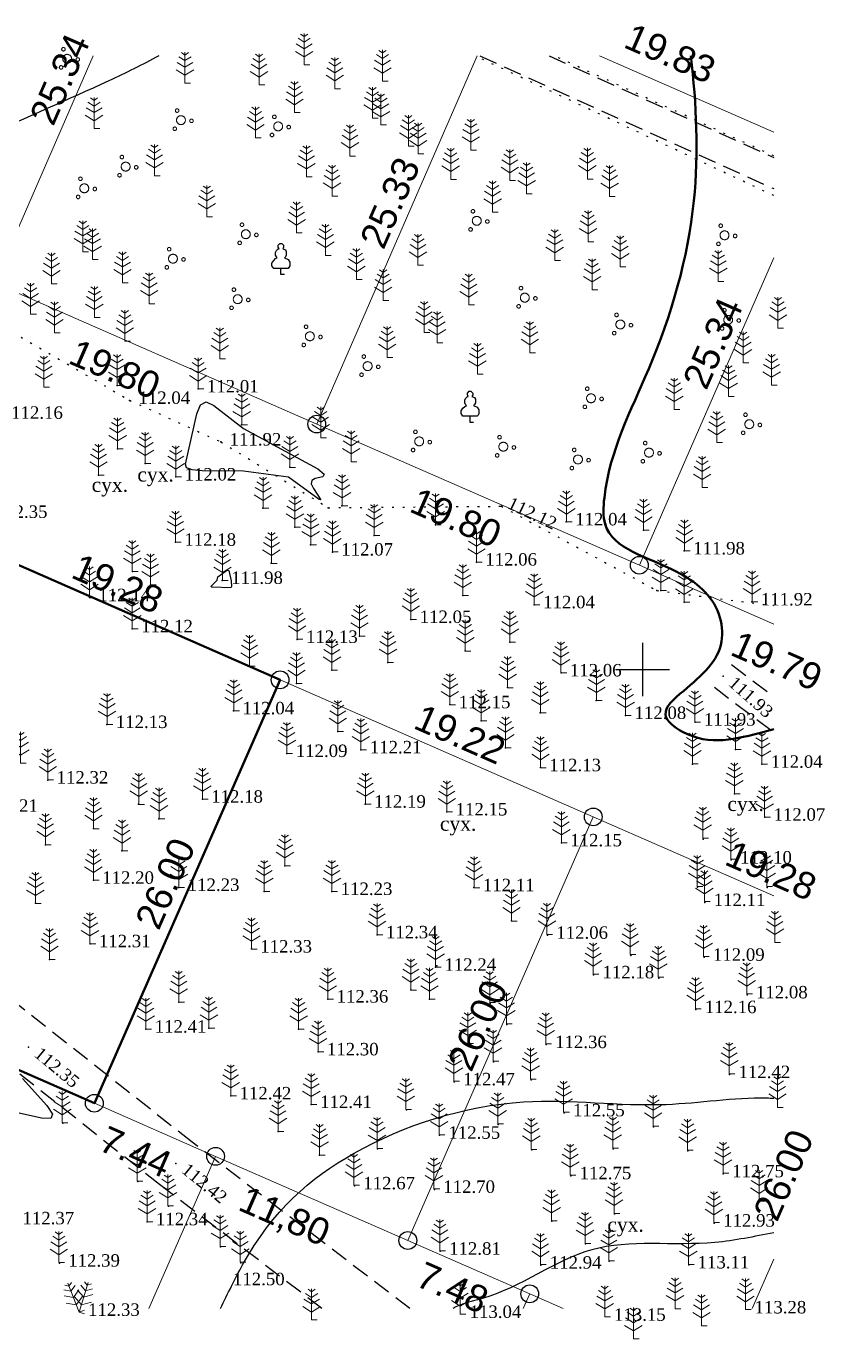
# Model space of a CAD drawing. Header units: millimetres. Extents: x 5405570.2 to 5405660.2, y 5525112.3 to 5525186.2.
# Drawn here: x 5405615.3 to 5405660.2, y 5525112.4 to 5525186.2 of the extents above; entities that cross this region are included whole.
import ezdxf
from ezdxf.enums import TextEntityAlignment as Align

# ---------------------------------------------------------------- set-up
doc = ezdxf.new("R2010")
doc.units = ezdxf.units.MM
for name, pattern in [('DASHEDX2', [1.5, 1, -0.5]), ('HIDDEN', [0.5, 0, -0.5]), ('суцільна', [50, 50, 0])]:
    doc.linetypes.add(name, pattern=pattern)
for name, color, linetype, lineweight in [('11900000', 1, 'Continuous', 30), ('Контур', 7, 'HIDDEN', 30), ('ТОЧКИ', 7, 'Continuous', 30), ('усл. знак', 7, 'суцільна', 20)]:
    doc.layers.add(name, color=color, linetype=linetype, lineweight=lineweight)
for name, color, linetype in [('горизонтали', 42, 'Continuous'), ('дороги', 7, 'Continuous'), ('Ділянки_Межі', 10, 'Continuous'), ('надписи', 7, 'Continuous'), ('отметки', 7, 'Continuous'), ('промеры', 185, 'Continuous'), ('Растительность', 7, 'Continuous')]:
    doc.layers.add(name, color=color, linetype=linetype)
doc.styles.get("Standard").update_dxf_attribs({"font": 'arial.ttf'})
doc.styles.add('times', font='times.ttf')

# ---------------------------------------------------------------- blocks, each defined once
blk = doc.blocks.new('A$C51FE15A3')
at = {"layer": 'Растительность', "color": 94, "lineweight": 0}
for points in [[(-0.343, 1.489), (0, 1.267), (0.343, 1.489)], [(-0.201, 1.726), (0, 1.584), (0.201, 1.726)], [(0, 1.75), (0, 0), (0.319, 0)], [(-0.493, 0.753), (0, 0.444), (0.493, 0.753)], [(-0.447, 1.172), (0, 0.895), (0.447, 1.172)]]:
    blk.add_lwpolyline(points, dxfattribs=at)
blk = doc.blocks.new('A$C72385B22')
at = {"layer": 'усл. знак'}
for centre, radius in [((0, 0), 0.625), ((-0.02, 1.49), 0.25), ((-1.29, -0.64), 0.25), ((1.28, -0.76), 0.25)]:
    blk.add_circle(centre, radius, dxfattribs=at)
blk = doc.blocks.new('A$C2ACB5305')
at = {"layer": 'Растительность'}
blk.add_lwpolyline([(0.2, 0), (0.2, 0), (0, 0), (0, 0.35), (-0.4, 0.35), (-0.5, 0.5), (-0.5, 0.65), (-0.4, 0.8), (-0.3, 0.9), (-0.2, 0.95), (-0.25, 1), (-0.3, 1.1), (-0.3, 1.25), (-0.25, 1.35), (-0.15, 1.45), (-0.1, 1.45), (-0.15, 1.55), (-0.15, 1.65), (-0.05, 1.75), (0.05, 1.75), (0.15, 1.65), (0.15, 1.55), (0.1, 1.45), (0.25, 1.4), (0.3, 1.3), (0.3, 1.1), (0.25, 1), (0.2, 0.95), (0.4, 0.85), (0.5, 0.7), (0.5, 0.5), (0.45, 0.4), (0.4, 0.35), (0, 0.35)], dxfattribs=at)

msp = doc.modelspace()

# ---------------------------------------------------------------- linework, layer by layer
at = {"layer": '11900000', "color": 7}
for points in [[(5405650, 5525148.5, 0), (5405650, 5525151.5, 0)], [(5405650, 5525148.5, 0), (5405650, 5525151.5, 0)], [(5405648.5, 5525150, 0), (5405651.5, 5525150, 0)], [(5405648.5, 5525150, 0), (5405651.5, 5525150, 0)]]:
    msp.add_polyline3d(points, dxfattribs=at)
at = {"layer": 'горизонтали', "color": 32}
for points in [[(5405627.547, 5525161.142, 112), (5405625.217, 5525161.172, 112), (5405624.657, 5525161.212, 112), (5405624.347, 5525161.332, 112), (5405624.287, 5525161.532, 112), (5405624.927, 5525164.372, 112), (5405625.127, 5525164.882, 112), (5405625.447, 5525165.042, 112), (5405625.887, 5525164.832, 112), (5405627.557, 5525163.552, 112), (5405629.447, 5525162.512, 112), (5405631.727, 5525161.282, 112), (5405632.077, 5525160.982, 112), (5405632.007, 5525160.832, 112), (5405631.587, 5525160.732, 112), (5405631.387, 5525160.622, 112), (5405631.347, 5525160.432, 112), (5405631.477, 5525160.172, 112), (5405631.907, 5525159.532, 112), (5405631.797, 5525159.552, 112), (5405630.077, 5525160.812, 112), (5405627.547, 5525161.142, 112)], [(5405625.767, 5525154.622, 112), (5405625.717, 5525154.662, 112), (5405626.067, 5525155.012, 112), (5405626.107, 5525155.202, 112), (5405626.517, 5525155.512, 112), (5405626.637, 5525155.572, 112), (5405626.717, 5525155.562, 112), (5405626.857, 5525154.972, 112), (5405626.877, 5525154.662, 112), (5405626.847, 5525154.592, 112), (5405625.767, 5525154.622, 112)]]:
    msp.add_polyline3d(points, close=True, dxfattribs=at)
msp.add_polyline3d([(5405615.117, 5525126.992, 112.5), (5405616.487, 5525125.482, 112.5), (5405616.817, 5525124.992, 112.5), (5405616.727, 5525124.752, 112.5), (5405616.187, 5525124.772, 112.5), (5405614.427, 5525125.152, 112.5)], dxfattribs=at)
for points, knots in [([(5405622.785, 5525184.492), (5405621.863, 5525183.999), (5405616.211, 5525181.21), (5405605.87, 5525177.649), (5405602.107, 5525168.069), (5405597.566, 5525163.574), (5405596.028, 5525164.185), (5405593.433, 5525164.191), (5405590.954, 5525160.883), (5405586.965, 5525159.117), (5405586.523, 5525153.415), (5405591.743, 5525149.767), (5405595.996, 5525145.101), (5405598.147, 5525140.306), (5405595.998, 5525135.121), (5405592.302, 5525133.657), (5405588.798, 5525130.974), (5405591.168, 5525126.951), (5405593.956, 5525122.982), (5405599.465, 5525119.279), (5405601.951, 5525116.047), (5405603.541, 5525114.103), (5405603.577, 5525114.06)], [57.387078, 57.387078, 57.387078, 57.387078, 60.280074, 74.750885, 89.023871, 90.640593, 91.784027, 93.610326, 98.076593, 103.244221, 105.220832, 113.967103, 119.548086, 124.864016, 128.424184, 134.979892, 136.668136, 140.471916, 145.840127, 152.573567, 159.115125, 159.264152, 159.264152, 159.264152, 159.264152]), ([(5405626.258, 5525114.06), (5405626.664, 5525114.897), (5405628.703, 5525119.147), (5405633.56, 5525123.393), (5405642.682, 5525126.351), (5405650.521, 5525125.146), (5405655.228, 5525125.97), (5405657.231, 5525125.892), (5405657.361, 5525125.885)], [187.074691, 187.074691, 187.074691, 187.074691, 189.282528, 198.155168, 208.112251, 216.133304, 221.799072, 222.194794, 222.194794, 222.194794, 222.194794]), ([(5405657.361, 5525118.321), (5405656.274, 5525118.11), (5405652.858, 5525117.374), (5405646.892, 5525118.341), (5405642.748, 5525114.873), (5405639.756, 5525114.333), (5405639.313, 5525114.06)], [134.986925, 134.986925, 134.986925, 134.986925, 138.280759, 145.221956, 152.023012, 153.703801, 153.703801, 153.703801, 153.703801])]:
    msp.add_open_spline(points, degree=3, knots=knots, dxfattribs=at)
at = {"layer": 'горизонтали', "color": 32, "lineweight": 50}
msp.add_open_spline([(5405657.361, 5525146.629), (5405657.182, 5525146.583), (5405655.451, 5525146.133), (5405653.32, 5525145.539), (5405650.775, 5525147.512), (5405652.928, 5525149.325), (5405654.633, 5525150.791), (5405654.315, 5525153.841), (5405651.708, 5525155.999), (5405647.682, 5525156.882), (5405647.897, 5525161.874), (5405650.872, 5525167.39), (5405653.32, 5525175.813), (5405653.007, 5525181.769), (5405652.708, 5525184.492)], degree=3, knots=[152.698048, 152.698048, 152.698048, 152.698048, 153.227417, 157.82412, 159.162557, 160.836072, 164.352656, 165.903468, 169.284781, 174.080527, 175.575155, 183.233051, 193.029137, 201.222103, 201.222103, 201.222103, 201.222103], dxfattribs=at)
at = {"layer": 'дороги', "color": 7, "linetype": 'DASHEDX2'}
for points, elevation in [([(5405640.845, 5525184.492), (5405657.361, 5525177.032)], 112.445), ([(5405644.726, 5525184.492), (5405657.361, 5525178.781)], 112.445), ([(5405654.994, 5525150.267), (5405657.361, 5525148.467)], 111.93), ([(5405654.026, 5525148.993), (5405657.361, 5525146.457)], 111.93)]:
    msp.add_lwpolyline(points, dxfattribs=dict(at, elevation=elevation))
for points in [[(5405636.903, 5525114.06), (5405624.667, 5525123.407), (5405607.518, 5525136.943), (5405604.341, 5525138.988), (5405587.749, 5525151.404), (5405572.403, 5525163.166)], [(5405631.961, 5525114.06), (5405622.827, 5525121.037), (5405605.772, 5525134.499), (5405602.629, 5525136.522), (5405585.937, 5525149.012), (5405572.403, 5525159.386)]]:
    msp.add_lwpolyline(points, dxfattribs=at)
at = {"layer": 'Ділянки_Межі', "lineweight": 0}
for points in [[(5405619.09, 5525184.492), (5405613.534, 5525171.732), (5405595.399, 5525179.672)], [(5405640.682, 5525184.492), (5405631.669, 5525163.793), (5405613.534, 5525171.732)], [(5405613.534, 5525171.732), (5405619.09, 5525184.492)], [(5405631.669, 5525163.793), (5405640.682, 5525184.492)], [(5405647.561, 5525184.492), (5405657.361, 5525180.201)], [(5405657.361, 5525173.144), (5405649.808, 5525155.851), (5405631.669, 5525163.793)], [(5405649.808, 5525155.851), (5405657.361, 5525173.144)], [(5405657.361, 5525152.544), (5405649.808, 5525155.851)], [(5405636.788, 5525117.886), (5405647.215, 5525141.703), (5405657.361, 5525137.261)], [(5405601.241, 5525114.06), (5405608.375, 5525130.325), (5405619.165, 5525125.601), (5405625.982, 5525122.617), (5405622.236, 5525114.06)], [(5405622.236, 5525114.06), (5405625.982, 5525122.617), (5405636.788, 5525117.886), (5405643.642, 5525114.885), (5405643.28, 5525114.06)], [(5405645.527, 5525114.06), (5405643.642, 5525114.885), (5405636.788, 5525117.886)], [(5405656.142, 5525114.06), (5405657.361, 5525116.84)], [(5405657.361, 5525116.84), (5405656.142, 5525114.06)], [(5405643.28, 5525114.06), (5405643.642, 5525114.885), (5405645.527, 5525114.06)]]:
    msp.add_lwpolyline(points, dxfattribs=at)
at = {"layer": 'Ділянки_Межі', "lineweight": 50}
msp.add_lwpolyline([(5405601.521, 5525133.326), (5405611.949, 5525157.143), (5405629.608, 5525149.412), (5405619.165, 5525125.601), (5405608.375, 5525130.325)], close=True, dxfattribs=at)
at = {"layer": 'Ділянки_Межі', "lineweight": 0}
msp.add_lwpolyline([(5405619.165, 5525125.601), (5405629.608, 5525149.412), (5405647.215, 5525141.703), (5405636.788, 5525117.886), (5405625.982, 5525122.617)], close=True, dxfattribs=at)
at = {"layer": 'Контур', "color": 7, "linetype": 'HIDDEN'}
for points, elevation in [([(5405657.361, 5525176.639), (5405640.577, 5525184.492)], 110.644), ([(5405657.361, 5525178.874), (5405645.032, 5525184.492)], 109.33), ([(5405601.79, 5525167.02), (5405611.93, 5525170.49), (5405621.15, 5525165.13), (5405626.28, 5525162.79), (5405632.31, 5525159.09), (5405642.05, 5525159.17), (5405650.794, 5525154.431), (5405657.361, 5525153.581)], 112.419)]:
    msp.add_lwpolyline(points, dxfattribs=dict(at, elevation=elevation))
at = {"layer": 'отметки', "color": 7}
for p in [(5405620.448, 5525165.956, 112.089), (5405624.994, 5525165.771, 112.011), (5405621.144, 5525165.126, 112.045), (5405627.446, 5525163.747, 112.006), (5405626.27, 5525162.786, 111.92), (5405620.461, 5525162.395, 112.087), (5405622.018, 5525161.58, 112.11), (5405630.149, 5525161.363, 111.972), (5405619.392, 5525160.922, 112.049), (5405623.737, 5525160.817, 112.017), (5405628.641, 5525159.065, 112.106), (5405632.306, 5525159.087, 112.003), (5405633.082, 5525159.201, 112.053), (5405642.047, 5525159.17, 112.117), (5405630.431, 5525157.997, 112.131), (5405638.343, 5525158.133, 112.148), (5405645.697, 5525158.295, 112.04), (5405650.035, 5525157.822, 111.922), (5405623.723, 5525157.15, 112.176), (5405631.32, 5525157.004, 112.102), (5405634.891, 5525157.53, 112.092), (5405632.548, 5525156.598, 112.072), (5405652.332, 5525156.662, 111.981), (5405621.302, 5525155.499, 112.162), (5405629.112, 5525155.963, 112.099), (5405640.642, 5525156.035, 112.062), (5405622.317, 5525154.752, 112.279), (5405626.358, 5525155.004, 111.98), (5405618.891, 5525154.033, 112.141), (5405639.875, 5525154.15, 112.017), (5405650.794, 5525154.431, 112.018), (5405651.019, 5525154.442, 112.023), (5405643.897, 5525153.634, 112.041), (5405652.328, 5525153.773, 112.018), (5405656.136, 5525153.794, 111.92), (5405636.956, 5525152.807, 112.055), (5405621.298, 5525152.282, 112.119), (5405630.566, 5525151.687, 112.135), (5405634.069, 5525151.875, 112.149), (5405640.014, 5525151.034, 112.094), (5405642.524, 5525151.525, 111.997), (5405635.664, 5525150.393, 112.144), (5405627.887, 5525150.183, 112.201), (5405632.518, 5525149.953, 112.283), (5405645.401, 5525149.804, 112.059), (5405654.515, 5525149.622, 111.934), (5405630.522, 5525149.201, 112.184), (5405642.393, 5525148.973, 112.116), (5405639.15, 5525148.015, 112.151), (5405647.384, 5525148.249, 112.034), (5405626.99, 5525147.672, 112.043), (5405644.237, 5525147.56, 112.069), (5405649.035, 5525147.411, 112.079), (5405619.87, 5525146.902, 112.127), (5405632.851, 5525146.504, 112.22), (5405640.909, 5525147.114, 112.19), (5405652.934, 5525147.037, 111.934), (5405629.989, 5525145.271, 112.089), (5405634.15, 5525145.476, 112.212), (5405642.281, 5525145.586, 112.173), (5405655.212, 5525145.501, 112.019), (5405644.242, 5525144.473, 112.132), (5405652.798, 5525144.677, 112.052), (5405656.7, 5525144.665, 112.038), (5405616.543, 5525143.778, 112.317), (5405655.15, 5525142.993, 112.103), (5405621.652, 5525142.414, 112.271), (5405625.236, 5525142.703, 112.182), (5405634.394, 5525142.421, 112.192), (5405622.797, 5525141.594, 112.329), (5405638.976, 5525141.985, 112.151), (5405656.851, 5525141.687, 112.068), (5405619.117, 5525141.046, 112.236), (5405616.412, 5525140.14, 112.224), (5405645.419, 5525140.248, 112.146), (5405653.385, 5525140.461, 112.1), (5405620.714, 5525139.795, 112.276), (5405654.973, 5525139.282, 112.099), (5405629.879, 5525138.958, 112.216), (5405619.108, 5525138.144, 112.204), (5405623.914, 5525137.74, 112.233), (5405640.507, 5525137.725, 112.109), (5405653.08, 5525137.744, 112.1), (5405656.992, 5525137.737, 112.089), (5405628.719, 5525137.51, 112.189), (5405632.514, 5525137.514, 112.233), (5405615.85, 5525136.845, 112.254), (5405653.484, 5525136.89, 112.108), (5405642.621, 5525135.855, 112.133), (5405635.057, 5525135.077, 112.336), (5405644.637, 5525135.05, 112.055), (5405618.921, 5525134.574, 112.31), (5405627.994, 5525134.276, 112.33), (5405616.643, 5525133.682, 112.371), (5405638.346, 5525133.249, 112.24), (5405638.417, 5525133.32, 112.241), (5405649.318, 5525133.905, 112.023), (5405653.443, 5525133.812, 112.09), (5405647.232, 5525132.827, 112.181), (5405650.897, 5525132.644, 112.061), (5405636.961, 5525131.973, 112.145), (5405623.906, 5525131.294, 112.322), (5405632.285, 5525131.464, 112.358), (5405638.004, 5525131.461, 112.146), (5405641.418, 5525131.226, 112.266), (5405655.861, 5525131.699, 112.077), (5405652.982, 5525130.869, 112.162), (5405622.059, 5525129.771, 112.408), (5405625.609, 5525129.83, 112.373), (5405630.645, 5525129.775, 112.348), (5405642.352, 5525130.038, 112.321), (5405640.184, 5525128.924, 112.382), (5405644.569, 5525128.904, 112.361), (5405615.468, 5525128.758, 112.347), (5405631.74, 5525128.495, 112.296), (5405641.611, 5525127.929, 113.005), (5405639.402, 5525126.811, 112.466), (5405643.715, 5525126.921, 112.411), (5405654.881, 5525127.215, 112.423), (5405626.829, 5525126.02, 112.42), (5405631.359, 5525125.534, 112.41), (5405636.709, 5525125.224, 112.448), (5405617.388, 5525124.489, 112.498), (5405641.867, 5525124.411, 112.552), (5405645.575, 5525125.068, 112.55), (5405629.491, 5525124.013, 112.415), (5405638.571, 5525123.805, 112.553), (5405650.598, 5525124.274, 112.575), (5405635.082, 5525123.035, 112.583), (5405643.758, 5525122.976, 112.616), (5405648.33, 5525123.048, 112.668), (5405652.538, 5525122.924, 112.7), (5405623.747, 5525122.222, 112.424), (5405631.832, 5525122.676, 112.359), (5405645.945, 5525121.529, 112.748), (5405654.525, 5525121.639, 112.75), (5405621.604, 5525121.194, 112.497), (5405633.786, 5525120.962, 112.669), (5405638.282, 5525120.761, 112.704), (5405656.558, 5525120.064, 112.919), (5405623.327, 5525119.821, 112.492), (5405648.401, 5525119.378, 112.84), (5405622.126, 5525118.942, 112.339), (5405644.892, 5525118.965, 112.91), (5405654.019, 5525118.865, 112.932), (5405626.258, 5525117.528, 112.435), (5405638.61, 5525117.286, 112.813), (5405646.771, 5525117.701, 112.957), (5405617.197, 5525116.614, 112.385), (5405627.403, 5525116.634, 112.496), (5405644.271, 5525116.502, 112.937), (5405648.109, 5525116.722, 113.078), (5405652.578, 5525116.514, 113.109)]:
    msp.add_point(p, dxfattribs=at)
at = {"layer": 'ТОЧКИ'}
for centre in [(5405631.669, 5525163.793), (5405649.804, 5525155.853), (5405629.608, 5525149.412, 107.24), (5405647.215, 5525141.703, 107.24), (5405619.165, 5525125.601, 107.24), (5405625.982, 5525122.617), (5405636.788, 5525117.886, 107.24), (5405643.642, 5525114.885, 107.24)]:
    msp.add_circle(centre, 0.5, dxfattribs=at)

# ---------------------------------------------------------------- block references
at = {"layer": 'Растительность', "color": 7}
for name, p in [('A$C51FE15A3', (5405630.962, 5525183.999, 112.419)), ('A$C51FE15A3', (5405624.259, 5525182.961, 111.95)), ('A$C51FE15A3', (5405628.424, 5525182.863, 112.419)), ('A$C51FE15A3', (5405632.687, 5525182.65, 112.419)), ('A$C51FE15A3', (5405635.362, 5525183.08, 111.66)), ('A$C51FE15A3', (5405630.417, 5525181.305, 112.419)), ('A$C51FE15A3', (5405634.805, 5525180.991, 112.419)), ('A$C51FE15A3', (5405619.149, 5525180.409, 112.04)), ('A$C51FE15A3', (5405635.277, 5525180.621, 112.419)), ('A$C51FE15A3', (5405628.224, 5525179.882, 111.95)), ('A$C51FE15A3', (5405633.537, 5525178.866, 112.419)), ('A$C51FE15A3', (5405636.821, 5525179.414, 112.419)), ('A$C51FE15A3', (5405637.373, 5525178.983, 112.419)), ('A$C51FE15A3', (5405640.333, 5525179.194, 111.66)), ('A$C51FE15A3', (5405622.545, 5525177.754, 112.04)), ('A$C51FE15A3', (5405631.088, 5525177.701, 111.95)), ('A$C51FE15A3', (5405639.2, 5525177.554, 112.419)), ('A$C51FE15A3', (5405642.523, 5525177.481, 111.66)), ('A$C51FE15A3', (5405646.885, 5525177.571, 111.537)), ('A$C51FE15A3', (5405632.526, 5525176.602, 111.95)), ('A$C51FE15A3', (5405643.469, 5525176.742, 111.66)), ('A$C51FE15A3', (5405648.134, 5525176.591, 111.537)), ('A$C51FE15A3', (5405625.492, 5525175.451, 112.04)), ('A$C51FE15A3', (5405641.555, 5525175.711, 112.419)), ('A$C51FE15A3', (5405630.538, 5525174.541, 112.04)), ('A$C51FE15A3', (5405646.92, 5525174.045, 111.66)), ('A$C51FE15A3', (5405618.514, 5525173.475, 112.15)), ('A$C51FE15A3', (5405619.065, 5525173.044, 112.15)), ('A$C51FE15A3', (5405632.154, 5525173.278, 112.04)), ('A$C51FE15A3', (5405645.048, 5525172.987, 112.419)), ('A$C2ACB5305', (5405629.652, 5525172.199, 112.04)), ('A$C51FE15A3', (5405637.36, 5525172.72, 111.95)), ('A$C51FE15A3', (5405648.732, 5525172.629, 111.66)), ('A$C51FE15A3', (5405616.754, 5525171.67, 112.01)), ('A$C51FE15A3', (5405620.744, 5525171.732, 112.15)), ('A$C51FE15A3', (5405633.895, 5525171.917, 112.04)), ('A$C51FE15A3', (5405647.152, 5525171.342, 112.419)), ('A$C51FE15A3', (5405654.245, 5525171.809, 111.537)), ('A$C51FE15A3', (5405635.4, 5525170.741, 112.04)), ('A$C51FE15A3', (5405615.584, 5525169.964, 112.09)), ('A$C51FE15A3', (5405622.248, 5525170.556, 112.15)), ('A$C51FE15A3', (5405640.213, 5525170.491, 111.95)), ('A$C51FE15A3', (5405619.165, 5525169.785, 112.01)), ('A$C51FE15A3', (5405657.599, 5525169.182, 111.537)), ('A$C51FE15A3', (5405616.923, 5525168.917, 112.09)), ('A$C51FE15A3', (5405620.875, 5525168.449, 112.01)), ('A$C51FE15A3', (5405637.708, 5525168.937, 112.04)), ('A$C51FE15A3', (5405638.441, 5525168.364, 112.04)), ('A$C51FE15A3', (5405643.648, 5525167.806, 111.95)), ('A$C51FE15A3', (5405626.219, 5525167.452, 112.15)), ('A$C51FE15A3', (5405635.624, 5525167.531, 112.04)), ('A$C51FE15A3', (5405655.641, 5525167.228, 111.66)), ('A$C51FE15A3', (5405640.702, 5525166.596, 112.04)), ('A$C51FE15A3', (5405616.328, 5525165.87, 112.09)), ('A$C51FE15A3', (5405620.45, 5525165.96, 112.09)), ('A$C51FE15A3', (5405625, 5525165.77, 112.01)), ('A$C51FE15A3', (5405657.24, 5525165.978, 111.66)), ('A$C51FE15A3', (5405654.826, 5525165.344, 112.419)), ('A$C51FE15A3', (5405651.768, 5525164.615, 112.419)), ('A$C51FE15A3', (5405627.45, 5525163.75, 112.01)), ('A$C2ACB5305', (5405640.288, 5525163.885, 112.04)), ('A$C51FE15A3', (5405631.889, 5525163.014, 112.15)), ('A$C51FE15A3', (5405654.155, 5525162.749, 112.419)), ('A$C51FE15A3', (5405620.47, 5525162.4, 112.09)), ('A$C51FE15A3', (5405622.02, 5525161.58, 112.11)), ('A$C51FE15A3', (5405630.16, 5525161.36, 111.97)), ('A$C51FE15A3', (5405633.604, 5525161.669, 112.15)), ('A$C51FE15A3', (5405619.4, 5525160.92, 112.05)), ('A$C51FE15A3', (5405623.74, 5525160.82, 112.02)), ('A$C51FE15A3', (5405653.338, 5525160.231, 111.95)), ('A$C51FE15A3', (5405628.65, 5525159.06, 112.11)), ('A$C51FE15A3', (5405633.09, 5525159.2, 112.05)), ('A$C51FE15A3', (5405638.35, 5525158.13, 112.15)), ('A$C51FE15A3', (5405645.7, 5525158.29, 112.04)), ('A$C51FE15A3', (5405630.44, 5525158, 112.13)), ('A$C51FE15A3', (5405634.9, 5525157.53, 112.09)), ('A$C51FE15A3', (5405650.04, 5525157.82, 111.92)), ('A$C51FE15A3', (5405623.73, 5525157.15, 112.18)), ('A$C51FE15A3', (5405631.33, 5525157, 112.1)), ('A$C51FE15A3', (5405632.55, 5525156.6, 112.07)), ('A$C51FE15A3', (5405652.34, 5525156.66, 111.98)), ('A$C51FE15A3', (5405629.12, 5525155.96, 112.1)), ('A$C51FE15A3', (5405640.65, 5525156.03, 112.06)), ('A$C51FE15A3', (5405621.3, 5525155.5, 112.16)), ('A$C51FE15A3', (5405622.32, 5525154.75, 112.28)), ('A$C51FE15A3', (5405626.37, 5525155, 111.98)), ('A$C51FE15A3', (5405651.02, 5525154.44, 112.02)), ('A$C51FE15A3', (5405618.89, 5525154.03, 112.14)), ('A$C51FE15A3', (5405639.88, 5525154.15, 112.02)), ('A$C51FE15A3', (5405643.9, 5525153.63, 112.04)), ('A$C51FE15A3', (5405652.33, 5525153.77, 112.02)), ('A$C51FE15A3', (5405656.14, 5525153.79, 111.92)), ('A$C51FE15A3', (5405621.3, 5525152.28, 112.12)), ('A$C51FE15A3', (5405636.96, 5525152.81, 112.05)), ('A$C51FE15A3', (5405630.57, 5525151.69, 112.13)), ('A$C51FE15A3', (5405634.07, 5525151.87, 112.15)), ('A$C51FE15A3', (5405642.53, 5525151.52, 112)), ('A$C51FE15A3', (5405640.02, 5525151.03, 112.09)), ('A$C51FE15A3', (5405627.89, 5525150.18, 112.2)), ('A$C51FE15A3', (5405632.52, 5525149.95, 112.28)), ('A$C51FE15A3', (5405635.67, 5525150.39, 112.14)), ('A$C51FE15A3', (5405630.53, 5525149.2, 112.18)), ('A$C51FE15A3', (5405645.4, 5525149.8, 112.06)), ('A$C51FE15A3', (5405642.4, 5525148.97, 112.12)), ('A$C51FE15A3', (5405639.15, 5525148.01, 112.15)), ('A$C51FE15A3', (5405647.39, 5525148.25, 112.03)), ('A$C51FE15A3', (5405627, 5525147.67, 112.04)), ('A$C51FE15A3', (5405640.91, 5525147.11, 112.19)), ('A$C51FE15A3', (5405644.24, 5525147.56, 112.07)), ('A$C51FE15A3', (5405649.03, 5525147.41, 112.08)), ('A$C51FE15A3', (5405652.93, 5525147.04, 111.93)), ('A$C51FE15A3', (5405619.88, 5525146.9, 112.13)), ('A$C51FE15A3', (5405632.85, 5525146.5, 112.22)), ('A$C51FE15A3', (5405642.28, 5525145.58, 112.17)), ('A$C51FE15A3', (5405655.21, 5525145.5, 112.02)), ('A$C51FE15A3', (5405629.99, 5525145.27, 112.09)), ('A$C51FE15A3', (5405634.15, 5525145.48, 112.21)), ('A$C51FE15A3', (5405615.01, 5525144.73, 112.25)), ('A$C51FE15A3', (5405644.25, 5525144.47, 112.13)), ('A$C51FE15A3', (5405652.79, 5525144.68, 112.05)), ('A$C51FE15A3', (5405656.7, 5525144.67, 112.04)), ('A$C51FE15A3', (5405616.55, 5525143.78, 112.32)), ('A$C51FE15A3', (5405625.24, 5525142.7, 112.18)), ('A$C51FE15A3', (5405655.15, 5525143, 112.1)), ('A$C51FE15A3', (5405621.66, 5525142.41, 112.27)), ('A$C51FE15A3', (5405634.4, 5525142.42, 112.19)), ('A$C51FE15A3', (5405638.98, 5525141.98, 112.15)), ('A$C51FE15A3', (5405622.8, 5525141.59, 112.33)), ('A$C51FE15A3', (5405656.85, 5525141.69, 112.07)), ('A$C51FE15A3', (5405619.12, 5525141.04, 112.24)), ('A$C51FE15A3', (5405653.37, 5525140.51, 112.1)), ('A$C51FE15A3', (5405616.42, 5525140.14, 112.22)), ('A$C51FE15A3', (5405620.72, 5525139.79, 112.28)), ('A$C51FE15A3', (5405645.42, 5525140.25, 112.15)), ('A$C51FE15A3', (5405629.88, 5525138.96, 112.22)), ('A$C51FE15A3', (5405654.95, 5525139.33, 112.1)), ('A$C51FE15A3', (5405619.11, 5525138.14, 112.2)), ('A$C51FE15A3', (5405623.92, 5525137.74, 112.23)), ('A$C51FE15A3', (5405628.72, 5525137.51, 112.19)), ('A$C51FE15A3', (5405632.52, 5525137.51, 112.23)), ('A$C51FE15A3', (5405640.51, 5525137.72, 112.11)), ('A$C51FE15A3', (5405653.06, 5525137.79, 112.1)), ('A$C51FE15A3', (5405656.97, 5525137.79, 112.09)), ('A$C51FE15A3', (5405615.85, 5525136.84, 112.25)), ('A$C51FE15A3', (5405653.46, 5525136.94, 112.11)), ('A$C51FE15A3', (5405642.62, 5525135.85, 112.13)), ('A$C51FE15A3', (5405618.92, 5525134.57, 112.31)), ('A$C51FE15A3', (5405635.06, 5525135.08, 112.34)), ('A$C51FE15A3', (5405644.61, 5525135.1, 112.05)), ('A$C51FE15A3', (5405657.43, 5525134.65, 112.12)), ('A$C51FE15A3', (5405616.64, 5525133.68, 112.37)), ('A$C51FE15A3', (5405628, 5525134.27, 112.33)), ('A$C51FE15A3', (5405649.29, 5525133.96, 112.02)), ('A$C51FE15A3', (5405653.42, 5525133.86, 112.09)), ('A$C51FE15A3', (5405638.35, 5525133.25, 112.24)), ('A$C51FE15A3', (5405647.21, 5525132.87, 112.18)), ('A$C51FE15A3', (5405650.87, 5525132.69, 112.06)), ('A$C51FE15A3', (5405632.29, 5525131.46, 112.36)), ('A$C51FE15A3', (5405636.96, 5525131.97, 112.14)), ('A$C51FE15A3', (5405638.01, 5525131.46, 112.15)), ('A$C51FE15A3', (5405655.84, 5525131.75, 112.07)), ('A$C51FE15A3', (5405623.91, 5525131.29, 112.32)), ('A$C51FE15A3', (5405641.39, 5525131.26, 112.26)), ('A$C51FE15A3', (5405652.96, 5525130.92, 112.16)), ('A$C51FE15A3', (5405642.33, 5525130.07, 112.32)), ('A$C51FE15A3', (5405622.06, 5525129.77, 112.41)), ('A$C51FE15A3', (5405625.61, 5525129.83, 112.37)), ('A$C51FE15A3', (5405630.65, 5525129.77, 112.35)), ('A$C51FE15A3', (5405640.16, 5525128.96, 112.38)), ('A$C51FE15A3', (5405644.54, 5525128.94, 112.36)), ('A$C51FE15A3', (5405631.74, 5525128.49, 112.3)), ('A$C51FE15A3', (5405641.58, 5525127.97, 113)), ('A$C51FE15A3', (5405654.86, 5525127.26, 112.42)), ('A$C51FE15A3', (5405639.38, 5525126.84, 112.46)), ('A$C51FE15A3', (5405643.69, 5525126.96, 112.41)), ('A$C51FE15A3', (5405626.83, 5525126.02, 112.42)), ('A$C51FE15A3', (5405631.36, 5525125.53, 112.41)), ('A$C51FE15A3', (5405636.68, 5525125.25, 112.45)), ('A$C51FE15A3', (5405645.55, 5525125.1, 112.55)), ('A$C51FE15A3', (5405657.57, 5525125.37, 112.54)), ('A$C51FE15A3', (5405617.36, 5525124.51, 112.5)), ('A$C51FE15A3', (5405641.84, 5525124.44, 112.55)), ('A$C51FE15A3', (5405650.58, 5525124.31, 112.57)), ('A$C51FE15A3', (5405629.49, 5525124.01, 112.41)), ('A$C51FE15A3', (5405638.55, 5525123.83, 112.55)), ('A$C51FE15A3', (5405631.83, 5525122.68, 112.36)), ('A$C51FE15A3', (5405635.06, 5525123.06, 112.58)), ('A$C51FE15A3', (5405643.73, 5525123.01, 112.61)), ('A$C51FE15A3', (5405648.31, 5525123.08, 112.67)), ('A$C51FE15A3', (5405652.52, 5525122.96, 112.7)), ('A$C51FE15A3', (5405621.58, 5525121.22, 112.5)), ('A$C51FE15A3', (5405645.92, 5525121.56, 112.75)), ('A$C51FE15A3', (5405654.51, 5525121.67, 112.75)), ('A$C51FE15A3', (5405633.76, 5525120.99, 112.67)), ('A$C51FE15A3', (5405638.26, 5525120.79, 112.7)), ('A$C51FE15A3', (5405623.3, 5525119.84, 112.49)), ('A$C51FE15A3', (5405656.54, 5525120.09, 112.92)), ('A$C51FE15A3', (5405622.13, 5525118.94, 112.34)), ('A$C51FE15A3', (5405644.87, 5525118.99, 112.91)), ('A$C51FE15A3', (5405648.38, 5525119.41, 112.84)), ('A$C51FE15A3', (5405654, 5525118.89, 112.93)), ('A$C51FE15A3', (5405626.23, 5525117.55, 112.43)), ('A$C51FE15A3', (5405646.75, 5525117.72, 112.96)), ('A$C51FE15A3', (5405638.59, 5525117.31, 112.81)), ('A$C51FE15A3', (5405648.09, 5525116.74, 113.08)), ('A$C51FE15A3', (5405617.17, 5525116.64, 112.38)), ('A$C51FE15A3', (5405627.37, 5525116.66, 112.49)), ('A$C51FE15A3', (5405644.25, 5525116.53, 112.94)), ('A$C51FE15A3', (5405652.56, 5525116.54, 113.11)), ('A$C51FE15A3', (5405639.74, 5525113.75, 113.04)), ('A$C51FE15A3', (5405651.81, 5525114.04, 113.19)), ('A$C51FE15A3', (5405655.77, 5525114, 113.28)), ('A$C51FE15A3', (5405631.38, 5525113.42, 112.67)), ('A$C51FE15A3', (5405647.86, 5525113.59, 113.15)), ('A$C51FE15A3', (5405653.3, 5525113.09, 113.31)), ('A$C51FE15A3', (5405649.47, 5525112.36, 113.24))]:
    msp.add_blockref(name, p, dxfattribs=at)
for rotation in [21.2853601512271, 343.2517577919539]:
    msp.add_blockref('A$C51FE15A3', (5405618.31, 5525113.847, 112.326), dxfattribs=dict(at, rotation=rotation))
at = {"layer": 'усл. знак', "color": 7, "linetype": 'суцільна', "lineweight": 13, "xscale": 0.3999999998750298, "yscale": 0.3999999998750298, "zscale": 0.3999999998750298, "rotation": 265.3647753868261}
for p in [(5405617.639, 5525184.334), (5405624.032, 5525180.884), (5405629.498, 5525180.533), (5405620.926, 5525178.27), (5405618.598, 5525177.051), (5405640.664, 5525175.224), (5405627.68, 5525174.467), (5405654.595, 5525174.41), (5405623.584, 5525173.091), (5405627.224, 5525170.815), (5405643.366, 5525170.9), (5405654.799, 5525169.656), (5405631.283, 5525168.729), (5405648.737, 5525169.393), (5405634.53, 5525167.052), (5405647.088, 5525165.245), (5405655.986, 5525163.784), (5405637.429, 5525162.819), (5405642.158, 5525162.518), (5405650.347, 5525162.189), (5405646.356, 5525161.803)]:
    msp.add_blockref('A$C72385B22', p, dxfattribs=at)

# ---------------------------------------------------------------- texts
at = {"layer": 'надписи', "color": 7, "style": 'times'}
for p in [(5405619.014, 5525160.781, 111.861), (5405621.583, 5525161.361, 111.861), (5405654.757, 5525142.836, 111.861), (5405638.593, 5525141.724, 111.861), (5405648.008, 5525119.179, 111.861)]:
    msp.add_text('сух.', height=0.8, dxfattribs=at).set_placement(p, align=Align.TOP_LEFT)
at = {"layer": 'отметки', "color": 7, "style": 'times'}
for s, p in [('112.01', (5405625.494, 5525166.271, 112.011)), ('112.04', (5405621.644, 5525165.626, 112.045)), ('112.16', (5405614.487, 5525164.79, 112.158)), ('111.92', (5405626.77, 5525163.286, 111.92)), ('112.02', (5405624.237, 5525161.317, 112.017)), ('112.35', (5405613.621, 5525159.217, 112.353)), ('112.04', (5405646.197, 5525158.795, 112.04)), ('112.18', (5405624.223, 5525157.65, 112.176)), ('112.07', (5405633.048, 5525157.098, 112.072)), ('111.98', (5405652.832, 5525157.162, 111.981)), ('112.06', (5405641.142, 5525156.535, 112.062)), ('111.98', (5405626.858, 5525155.504, 111.98)), ('112.14', (5405619.391, 5525154.533, 112.141)), ('112.04', (5405644.397, 5525154.134, 112.041)), ('111.92', (5405656.636, 5525154.294, 111.92)), ('112.05', (5405637.456, 5525153.307, 112.055)), ('112.12', (5405621.798, 5525152.782, 112.119)), ('112.13', (5405631.066, 5525152.187, 112.135)), ('112.06', (5405645.901, 5525150.304, 112.059)), ('112.04', (5405627.49, 5525148.172, 112.043)), ('112.15', (5405639.65, 5525148.515, 112.151)), ('112.13', (5405620.37, 5525147.402, 112.127)), ('112.08', (5405649.535, 5525147.911, 112.079)), ('111.93', (5405653.434, 5525147.537, 111.934)), ('112.09', (5405630.489, 5525145.771, 112.089)), ('112.21', (5405634.65, 5525145.976, 112.212)), ('112.04', (5405657.2, 5525145.165, 112.038)), ('112.32', (5405617.043, 5525144.278, 112.317)), ('112.13', (5405644.742, 5525144.973, 112.132)), ('112.18', (5405625.736, 5525143.203, 112.182)), ('112.19', (5405634.894, 5525142.921, 112.192)), ('112.21', (5405613.08, 5525142.691, 112.214)), ('112.15', (5405639.476, 5525142.485, 112.151)), ('112.07', (5405657.351, 5525142.187, 112.068)), ('112.15', (5405645.919, 5525140.748, 112.146)), ('112.10', (5405655.473, 5525139.782, 112.099)), ('112.20', (5405619.608, 5525138.644, 112.204)), ('112.23', (5405624.414, 5525138.24, 112.233)), ('112.23', (5405633.014, 5525138.014, 112.233)), ('112.11', (5405641.007, 5525138.225, 112.109)), ('112.11', (5405653.984, 5525137.39, 112.108)), ('112.34', (5405635.557, 5525135.577, 112.336)), ('112.06', (5405645.137, 5525135.55, 112.055)), ('112.31', (5405619.421, 5525135.074, 112.31)), ('112.33', (5405628.494, 5525134.776, 112.33)), ('112.09', (5405653.943, 5525134.312, 112.09)), ('112.24', (5405638.846, 5525133.749, 112.24)), ('112.18', (5405647.732, 5525133.327, 112.181)), ('112.36', (5405632.785, 5525131.964, 112.358)), ('112.08', (5405656.361, 5525132.199, 112.077)), ('112.16', (5405653.482, 5525131.369, 112.162)), ('112.41', (5405622.559, 5525130.271, 112.408)), ('112.30', (5405632.24, 5525128.995, 112.296)), ('112.36', (5405645.069, 5525129.404, 112.361)), ('112.47', (5405639.902, 5525127.311, 112.466)), ('112.42', (5405655.381, 5525127.715, 112.423)), ('112.42', (5405627.329, 5525126.52, 112.42)), ('112.41', (5405631.859, 5525126.034, 112.41)), ('112.55', (5405646.075, 5525125.568, 112.55)), ('112.55', (5405639.071, 5525124.305, 112.553)), ('112.75', (5405655.025, 5525122.139, 112.75)), ('112.67', (5405634.286, 5525121.462, 112.669)), ('112.75', (5405646.445, 5525122.029, 112.748)), ('112.70', (5405638.782, 5525121.261, 112.704)), ('112.37', (5405615.123, 5525119.495, 112.37)), ('112.34', (5405622.626, 5525119.442, 112.339)), ('112.93', (5405654.519, 5525119.365, 112.932)), ('112.81', (5405639.11, 5525117.786, 112.813)), ('112.39', (5405617.697, 5525117.114, 112.385)), ('112.94', (5405644.771, 5525117.002, 112.937)), ('113.11', (5405653.078, 5525117.014, 113.109)), ('112.50', (5405626.957, 5525116.071, 112.496)), ('112.33', (5405618.81, 5525114.347, 112.326)), ('113.04', (5405640.262, 5525114.231, 113.039)), ('113.15', (5405648.379, 5525114.068, 113.149)), ('113.28', (5405656.282, 5525114.484, 113.281))]:
    msp.add_text(s, height=0.7, dxfattribs=at).set_placement(p, align=Align.TOP_LEFT)
for s, rotation, p in [('112.12', 334.49567, (5405642.626, 5525159.724, 112.117)), ('111.93', 318.54702, (5405655.221, 5525149.666, 111.934)), ('112.35', 320.08516, (5405616.172, 5525128.821, 112.347)), ('112.42', 320.90717, (5405624.45, 5525122.295, 112.424))]:
    msp.add_text(s, height=0.7, rotation=rotation, dxfattribs=at).set_placement(p, align=Align.TOP_LEFT)
at = {"layer": 'промеры', "char_height": 1.5, "attachment_point": 1}
for s, insert, rotation in [('25.34', (5405615.477, 5525181.09), 66.37949), ('19.83', (5405649.445, 5525186.38), 336.35584), ('25.33', (5405634.044, 5525174.143), 66.37949), ('25.34', (5405652.195, 5525166.24), 66.37949), ('19.80', (5405618.223, 5525168.621), 336.35584), ('19.80', (5405637.401, 5525160.275), 336.35584), ('19.28', (5405618.38, 5525156.562), 336.35584), ('19.79', (5405655.439, 5525152.214), 336.35584), ('19.22', (5405637.629, 5525148.091), 336.35584), ('26.00', (5405621.411, 5525135.864), 66.37949), ('19.28', (5405655.119, 5525140.43), 336.35584), ('26.00', (5405638.98, 5525127.896), 66.37949), ('7.44', (5405619.921, 5525124.378), 336.35584), ('26.00', (5405656.168, 5525119.468), 66.37949), ('11,80', (5405627.772, 5525121.005), 336.35584), ('7.48', (5405637.743, 5525116.749), 336.35584)]:
    msp.add_mtext(s, dxfattribs=dict(at, insert=insert, rotation=rotation))

doc.saveas('drawing.dxf')
